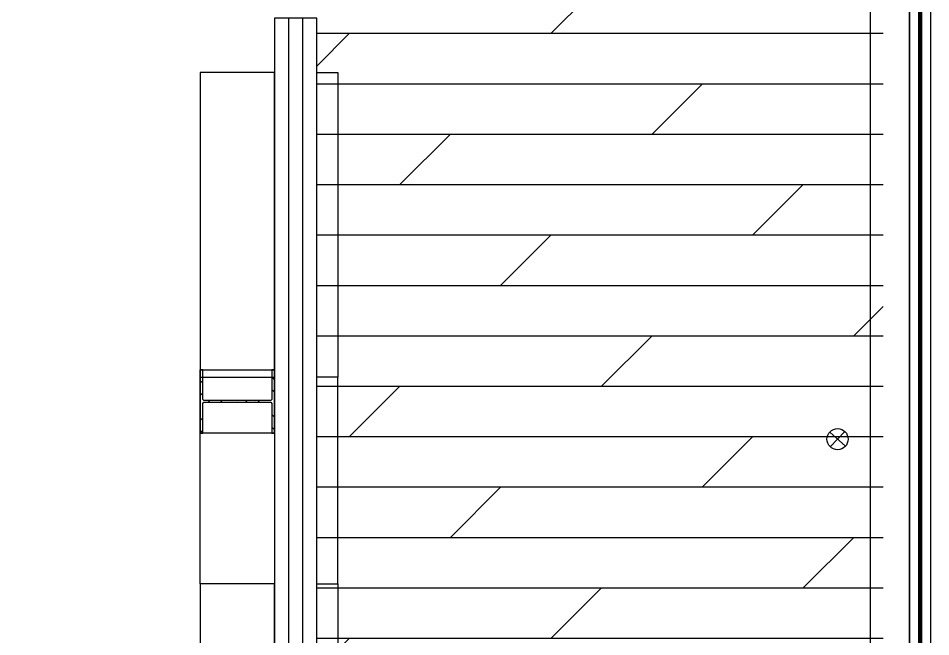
# Model space of a CAD drawing. Extents: x -18540 to 926017, y -610001 to -56924.
# Drawn here: x 56537 to 60847, y -110482 to -107560 of the extents above; entities that cross this region are included whole.
import ezdxf

# ---------------------------------------------------------------- set-up
doc = ezdxf.new("R2010")
doc.units = 0
doc.header["$LTSCALE"] = 10
doc.header["$MEASUREMENT"] = 0
for name, color, linetype in [('0ＪＺ－面层线', 151, 'Continuous'), ('COLUMN', 9, 'Continuous'), ('CURTWALL', 4, 'Continuous'), ('PUB_HATCH', 8, 'Continuous'), ('W-PLASTIC_RAILINGS塑木栏杆', 6, 'Continuous'), ('W-STEEL_FRAME钢架', 3, 'Continuous'), ('W-WOOD_FLOOR木地板', 30, 'Continuous'), ('WALL', 9, 'Continuous'), ('柱子', 6, 'Continuous')]:
    doc.layers.add(name, color=color, linetype=linetype)

# ---------------------------------------------------------------- blocks, each defined once
blk = doc.blocks.new('dimaideng')
for p, q in [((564093.6504764834, -312859.8047351431), (564167.724875482, -312926.9834774132)), ((564164.890825282, -312856.9229590791), (564096.4845266835, -312929.8652534772))]:
    blk.add_line(p, q)
blk.add_circle((564130.6876759827, -312893.3941062782), 50)
blk = doc.blocks.new('*U124')
blk.add_blockref('dimaideng', (-564130.6876759827, 312893.3941062782))
blk = doc.blocks.new('*U125')
at = {"color": 0, "linetype": 'ByBlock', "lineweight": -2, "transparency": 16777216}
blk.add_blockref('*U124', (1.285879139104721e-12, 21000), dxfattribs=at)
blk = doc.blocks.new('房子')
at = {"layer": 'PUB_HATCH'}
h = blk.add_hatch(dxfattribs=at)
h.set_pattern_fill('金属', color=2, scale=50, style=0)
h.set_pattern_definition([(45, (-84777.50403079012, -6858.654855309229), (-88.38834764831843, 88.38834764831844), []), (45, (-84718.57846579014, -6858.654855309229), (-88.38834764831843, 88.38834764831844), [])])
h.paths.add_polyline_path([(5600.000000432425, 199.9999999999418), (5900.000000432308, 200.0000000000582), (5900.000000432308, 211.9999999998836), (5759.000000432192, 212), (5754.000000432192, 217), (5754.000000432192, 533), (5759.000000432192, 538), (5900.000000431377, 538), (5900.000000431377, 549.9999999999418), (5600.000000431377, 549.9999999999418), (5600.000000431377, 537.9999999997672), (5741.000000432192, 538), (5746.000000432192, 533), (5746.000000432192, 217), (5741.000000432192, 212), (5600.000000432425, 212)])
at = {"layer": '0ＪＺ－面层线', "ltscale": 0.5}
for points in [[(4888.511516110506, 549.9999999998836), (3449.785798325378, 549.9999999998836), (3449.785798325378, 200), (4888.511516110506, 200)], [(7303.348101933079, 549.9999999999418), (5864.622384147951, 549.9999999999418), (5864.622384147951, 200), (7303.348101933079, 200)], [(4888.511516110506, -100.0000000000582), (3449.785798325378, -100.0000000000582), (3449.785798325378, -5.820766091346741e-11), (4888.511516110506, -5.820766091346741e-11)], [(7303.348101933079, -100.0000000000582), (5864.622384147951, -100.0000000000582), (5864.622384147951, -5.820766091346741e-11), (7303.348101933079, -5.820766091346741e-11)]]:
    blk.add_lwpolyline(points, close=True, dxfattribs=at)
at = {"layer": '0ＪＺ－面层线', "color": 11, "ltscale": 0.5}
for points in [[(4888.511516110506, 549.9999999998836), (5864.622384147951, 549.9999999999418), (5864.622384147951, 200)], [(4888.511516110506, -100.0000000000582), (5864.622384147951, -100.0000000000582), (5864.622384147951, -5.820766091346741e-11)]]:
    blk.add_lwpolyline(points, dxfattribs=at)
at = {"layer": 'COLUMN', "color": 2}
for p, q in [((5900.000000431377, 549.9999999999418), (5600.000000431377, 549.9999999999418)), ((5600.000000431377, 549.9999999999418), (5600.000000431377, 537.9999999997672)), ((5600.000000431377, 537.9999999997672), (5741.000000432192, 538)), ((5741.000000432192, 538), (5746.000000432192, 533)), ((5746.000000432192, 533), (5746.000000432192, 217)), ((5754.000000432192, 533), (5759.000000432192, 538)), ((5754.000000432192, 217), (5754.000000432192, 533)), ((5759.000000432192, 538), (5900.000000431377, 538)), ((5900.000000431377, 538), (5900.000000431377, 549.9999999999418)), ((5746.000000432192, 217), (5741.000000432192, 212)), ((5759.000000432192, 212), (5754.000000432192, 217)), ((5741.000000432192, 212), (5600.000000432425, 212)), ((5600.000000432425, 212), (5600.000000432425, 199.9999999999418)), ((5600.000000432425, 199.9999999999418), (5900.000000432308, 200.0000000000582)), ((5900.000000432308, 211.9999999998836), (5759.000000432192, 212)), ((5900.000000432308, 200.0000000000582), (5900.000000432308, 211.9999999998836))]:
    blk.add_line(p, q, dxfattribs=at)
at = {"layer": 'CURTWALL'}
for p, q in [((7559.999999999942, 200), (2900.000000000058, 200)), ((7559.999999999942, 0), (7559.999999999942, 200)), ((7559.999999999709, 133.3333333333139), (2900.000000000291, 133.3333333333139)), ((7559.999999999709, 66.66666666662786), (2900.000000000291, 66.66666666662786)), ((2900.000000000058, 0), (7559.999999999942, 0))]:
    blk.add_line(p, q, dxfattribs=at)
at = {"layer": 'WALL', "color": 2}
for p, q in [((5750.000000000058, 374.9999999999418), (5750.000000000058, 374.9999999999418)), ((5750.000000000058, 287.4999999999418), (5750.000000000058, 287.4999999999418)), ((5750.000000000058, 200), (5750.000000000058, 200))]:
    blk.add_line(p, q, dxfattribs=at)
blk = doc.blocks.new('柱子')
at = {"layer": '柱子'}
blk.add_lwpolyline([(5249.999999962747, 5700.000000432134), (5599.999999962747, 5700.000000432134), (5599.999999962747, 5400.00000043289), (5249.999999962747, 5400.00000043289)], close=True, dxfattribs=at)

msp = doc.modelspace()

# ---------------------------------------------------------------- hatches: boundary and pattern name
at = {"layer": 'W-WOOD_FLOOR木地板'}
h = msp.add_hatch(dxfattribs=at)
h.set_pattern_fill('DOLMIT', color=256, scale=300)
h.set_pattern_definition([(0, (0, 0), (0, 238.122618), []), (45, (0, 0), (-476.2449108957954, 476.2449108957954), [336.756381, -673.512])])
edge = h.paths.add_edge_path()
edge.add_line((60622.30962324358, -102819.8312473243), (55146.09257740428, -102819.8038086314))
edge.add_line((55146.09257740428, -102819.8038086314), (53996.59387888265, -103586.136274318))
edge.add_line((53996.59387888265, -103586.136274318), (53996.59387888264, -106373.3797993869))
edge.add_line((53996.59387888264, -106373.3797993869), (49847.3093239218, -106373.3797993329))
edge.add_line((49847.3093239218, -106373.3797993329), (49847.30932390562, -102819.7957548155))
edge.add_line((49847.30932390562, -102819.7957548155), (46403.52305819088, -102819.7602622524))
edge.add_arc((36695.42038167642, -100101.547293762), 10081.46513755897, 318.1758005539471, 344.3580588203071, ccw=False)
edge.add_arc((8824.444655262174, -134926.5773190099), 45185.57901052471, 5.469640641015474, 38.457154601379614, ccw=False)
edge.add_line((53804.28669785825, -130619.5643936197), (60622.30962324358, -130619.5643716427))
edge.add_line((60622.30962324358, -130619.5643716427), (60622.30962324358, -102819.8312473243))
h.paths.add_polyline_path([(51947.30932160333, -115086.1362743181), (51947.30932160324, -106373.379799314), (53996.59387888265, -106376.3895366207), (53996.59387890477, -103586.1362742412), (57947.30932156596, -103586.136274318), (57947.30932156596, -115086.136274318)], flags=16)

# ---------------------------------------------------------------- linework, layer by layer
msp.add_lwpolyline([(60747.30962356011, -130719.5643719355), (60562.30962356011, -130719.5643719355), (60562.31012133946, -102719.8312473255), (60747.31012133946, -102719.8312473255)], close=True)
at = {"layer": 'W-PLASTIC_RAILINGS塑木栏杆', "color": 6, "const_width": 20}
msp.add_lwpolyline([(49848.11642196216, -102776.0491234604), (46384.63805278228, -102755.8664985374, -0.1071759358253954), (44168.91826957942, -106855.4412974278, -0.1451949333533635), (53758.82269349357, -130669.5643937635), (60797.30962342035, -130669.5643714844), (60797.30961269431, -127697.653411899), (62332.0493577802, -126679.1788319903), (87795.44873372486, -126669.3597801735), (87781.29733945878, -124260.8301521413), (62332.04935285298, -124270.5364171627), (60792.48813153553, -123234.823929585), (60797.30962308013, -115690.2567778514), (62332.0493205461, -114667.1647714186), (87806.41281024087, -114663.0818105347), (87795.12279470463, -112258.8151006151), (62338.82280866941, -112280.5339062178), (60797.30962431926, -111239.8767204791), (60797.30932567577, -102769.8319571087)], format="xyb", dxfattribs=at)
at = {"layer": 'W-STEEL_FRAME钢架'}
for points in [[(53713.31264249946, -130719.5643939077), (60847.30962359731, -130719.5643713261), (60847.30962359731, -127719.5643713257), (62347.18813954364, -126719.5643713257), (87845.12280479725, -126719.5643713257), (87845.12280479725, -124219.5643713257), (62347.18813467294, -124219.5643713257), (60847.30962304445, -123219.5643713257), (60847.30962304445, -115719.5643713257), (62347.18810272973, -114719.5643713257), (87845.26234875096, -114719.5643713257), (87845.26234875096, -112219.5643713257), (62347.18812444108, -112219.5643713257), (60847.30962337041, -111219.5643713257), (60847.30932390282, -102719.8322061561), (46327.34842417797, -102719.7598828285, -0.1190009023643237), (44077.01886307728, -106820.253490023, -0.1459321623787258)], [(53804.28669785825, -130619.5643936197), (60747.30962359731, -130619.5643716427), (60747.30962359731, -127666.0483998909), (62316.90853532334, -126619.5643713257), (87745.12280479725, -126619.5643713257), (87745.12280479725, -124319.5643713257), (62316.90853038017, -124319.5643713257), (60747.30962304445, -123273.0803426749), (60747.30962304445, -115666.0484006087), (62316.90849790041, -114619.5643713257), (87745.26234875096, -114619.5643713257), (87745.26234875096, -112319.5643713257), (62316.90851997095, -112319.5643713257), (60747.30962525593, -111273.080343723), (60747.30932742608, -102819.8317080615), (46403.52305819088, -102819.7602622524, -0.1149276412077018), (44208.07191270724, -106824.3447987533, -0.144937956361408)]]:
    msp.add_lwpolyline(points, format="xyb", close=True, dxfattribs=at)

# ---------------------------------------------------------------- block references
msp.add_blockref('*U125', (60407.15951283276, -130548.2816122435))
at = {"rotation": 89.99999999999999}
msp.add_blockref('房子', (57947.30932156596, -115120.136274318), dxfattribs=at)
at = {"layer": '柱子', "color": 1}
msp.add_blockref('柱子', (52147.30932160327, -114920.1362743187), dxfattribs=at)

doc.saveas('drawing.dxf')
